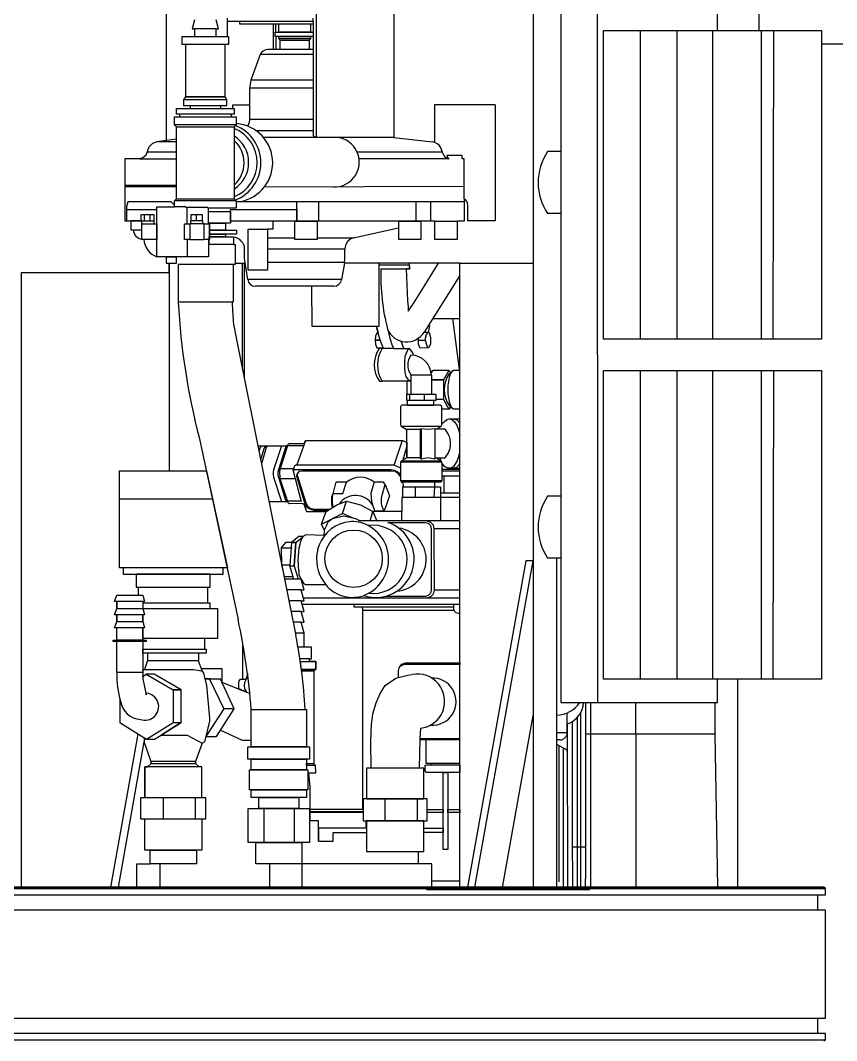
# Model space of a CAD drawing. Header units: metres. Extents: x -22.5 to 67.5, y 0 to 64.7.
# Drawn here: x 41.288 to 41.818, y 50.682 to 51.345 of the extents above; entities that cross this region are included whole.
import ezdxf

# ---------------------------------------------------------------- set-up
doc = ezdxf.new("R2010")
doc.units = ezdxf.units.M
doc.layers.add('XREF PB NEURO-ONCOLOGIA$0$EQUIPO', color=8, linetype='Continuous')

# ---------------------------------------------------------------- blocks, each defined once
blk = doc.blocks.new('*U745')
at = {"color": 0}
for p, q in [((-2584, 1725.86), (-2584, 996.45)), ((-2592.96, 996.45), (-2392.32, 996.45)), ((-2592.96, 854.82), (-2592.96, 996.45)), ((-2392.32, 996.45), (-2392.32, 854.82)), ((-2372.02, 996.45), (-2171.38, 996.45)), ((-2372.02, 854.82), (-2372.02, 996.45)), ((-2171.38, 996.45), (-2171.38, 854.82)), ((-2035.54, 999.05), (-2036.45, 997.91)), ((-2036.45, 997.91), (-2036.45, -981.55)), ((-2031.48, 999.05), (-2035.54, 999.05)), ((-2035.54, 999.05), (-2035.54, -982.46)), ((-2035.54, -982.46), (-2035.54, 999.05)), ((-2031.48, -982.46), (-2031.48, 999.05)), ((-1951.27, 999.05), (-2021.4, 999.05)), ((-2021.4, 999.05), (-2021.4, -982.46)), ((-1951.27, -982.46), (-1951.27, 999.05)), ((-1937.13, 999.05), (-1941.19, 999.05)), ((-1941.19, 999.05), (-1941.19, -982.46)), ((-1937.13, 999.05), (-1936.22, 997.91)), ((-1937.13, -982.46), (-1937.13, 999.05)), ((-1937.13, -982.46), (-1937.13, 999.05)), ((-2031.48, -977.17), (-2031.48, 993.85)), ((-2031.48, 993.85), (-2021.4, 993.85)), ((-2021.4, 993.85), (-2021.4, -977.17)), ((-1951.27, -977.17), (-1951.27, 993.85)), ((-1951.27, 993.85), (-1941.19, 993.85)), ((-1941.19, 993.85), (-1941.19, -977.17)), ((-2592.96, 965.21), (-2392.32, 964.85)), ((-2372.02, 965.21), (-2171.38, 964.85)), ((-2592.96, 955.86), (-2937.66, 955.86)), ((-2392.32, 957.37), (-2592.96, 957.37)), ((-2171.38, 957.37), (-2372.02, 957.37)), ((-2171.38, 941.71), (-2036.41, 941.71)), ((-2592.96, 928.73), (-2607.73, 928.73)), ((-2156.33, 928.73), (-2171.38, 928.73)), ((-2156.33, 827.05), (-2156.33, 928.73)), ((-2036.41, 929.01), (-2135.72, 927.23)), ((-2592.96, 925.63), (-2392.32, 925.63)), ((-2372.02, 925.63), (-2171.38, 925.63)), ((-2135.72, 927.23), (-2156.33, 927.23)), ((-2135.72, 927.23), (-2135.72, 875.7)), ((-2392.32, 902.65), (-2592.96, 902.65)), ((-2171.38, 902.65), (-2372.02, 902.65)), ((-2592.96, 878.62), (-2392.32, 878.62)), ((-2372.02, 878.62), (-2171.38, 878.62)), ((-2135.72, 875.7), (-2156.33, 875.7)), ((-2135.72, 875.7), (-2036.41, 875.7)), ((-2135.72, 875.7), (-2135.72, 844.42)), ((-2156.33, 851.08), (-2607.73, 850.8)), ((-2392.32, 854.82), (-2592.96, 854.82)), ((-2171.38, 854.82), (-2372.02, 854.82)), ((-2036.13, 846.47), (-2156.33, 846.47)), ((-2044.52, 843.28), (-2156.33, 843.28)), ((-2135.72, 844.42), (-2136, 843.55)), ((-2062.44, 843.28), (-2062.44, 834.57)), ((-2039.33, 843.01), (-2044.52, 843.28)), ((-2034.72, 843.01), (-2039.33, 843.01)), ((-2034.72, 845.83), (-2034.72, 739.86)), ((-2039.05, 840.09), (-2149.95, 840.09)), ((-2039.05, 837.76), (-2146.44, 837.76)), ((-2034.72, 839.82), (-2039.05, 840.09)), ((-2034.72, 838.04), (-2039.05, 837.76)), ((-2136.91, 831.1), (-2149.68, 831.1)), ((-2056.43, 834.57), (-2143.84, 834.57)), ((-2036.13, 831.65), (-2142.38, 831.38)), ((-2136.91, 824.4), (-2136.91, 831.1)), ((-2126.67, 828.82), (-2129.12, 824.4)), ((-2036.13, 828.82), (-2126.67, 828.82)), ((-2050.36, 834.85), (-2056.43, 834.57)), ((-2034.72, 834.85), (-2050.36, 834.85)), ((-2607.73, 827.05), (-2156.33, 827.05)), ((-2514.2, 827.05), (-2514.2, 818.38)), ((-2473.94, 827.05), (-2473.94, 818.38)), ((-2290.4, 827.05), (-2290.4, 818.38)), ((-2250.13, 827.05), (-2250.13, 818.38)), ((-2036.13, 824.4), (-2250.13, 824.4)), ((-2132.03, 826.45), (-2132.03, 824.4)), ((-2039.87, 825.91), (-2128.28, 825.91)), ((-2657.53, 809.08), (-2036.13, 809.08)), ((-2441.84, 761.29), (-2441.84, 809.08)), ((-2248.35, 809.08), (-2248.36, 804.2)), ((-2036.41, 771.14), (-2248.35, 809.08)), ((-2036.13, 789.11), (-2147.94, 809.08)), ((-2248.36, 804.2), (-2036.41, 766.26)), ((-2544.62, 784.23), (-2469.29, 784.23)), ((-2544.62, 784.23), (-2544.62, 744.83)), ((-2469.29, 784.23), (-2469.29, 766.54)), ((-2509.6, 762.8), (-2511.61, 762.8)), ((-2511.61, 762.8), (-2511.61, 752.95)), ((-2483.52, 764.21), (-2509.6, 764.21)), ((-2509.6, 764.21), (-2509.6, 762.8)), ((-2491.59, 764.21), (-2491.04, 634.75)), ((-2483.52, 764.21), (-2469.01, 764.21)), ((-2481.51, 764.21), (-2481.51, 616.01)), ((-2469.29, 766.54), (-2479.46, 766.54)), ((-2469.01, 764.21), (-2469.01, 759.63)), ((-2469.01, 759.63), (-2457.21, 759.63)), ((-2469.01, 745.17), (-2469.01, 759.63)), ((-2457.21, 759.63), (-2457.21, 745.17)), ((-2036.13, 761.29), (-2441.84, 761.29)), ((-2441.84, 761.29), (-2441.84, 686.33)), ((-2433.72, 761.29), (-2396.9, 738.15)), ((-2405.9, 743.92), (-2405.9, 761.29)), ((-2405.9, 756.55), (-2372.57, 761.02)), ((-2372.02, 761.29), (-2372.02, 757.23)), ((-2372.02, 757.23), (-2371.43, 756.14)), ((-2371.43, 756.14), (-2369.97, 755.18)), ((-2349.18, 755.18), (-2347.67, 756.14)), ((-2346.79, 754.31), (-2348.56, 755.57)), ((-2348.56, 755.57), (-2346.85, 754.36)), ((-2347.67, 756.14), (-2347.17, 757.23)), ((-2347.17, 757.23), (-2347.17, 761.29)), ((-2340.51, 754.36), (-2340.51, 761.29)), ((-2340.51, 757.24), (-2339.92, 759.33)), ((-2340.51, 754.36), (-2340.2, 756.14)), ((-2340.2, 756.14), (-2338.74, 757.83)), ((-2339.92, 759.33), (-2337.82, 761.29)), ((-2338.74, 757.83), (-2336.41, 759.33)), ((-2336.41, 759.33), (-2333.54, 760.43)), ((-2333.54, 760.43), (-2330.08, 761.29)), ((-2315.57, 760.43), (-2319.03, 761.29)), ((-2312.7, 759.33), (-2315.57, 760.43)), ((-2310.37, 757.83), (-2312.7, 759.33)), ((-2309.18, 759.33), (-2311.28, 761.29)), ((-2308.91, 756.14), (-2310.37, 757.83)), ((-2308.59, 757.24), (-2309.18, 759.33)), ((-2308.59, 754.36), (-2308.91, 756.14)), ((-2308.59, 757.23), (-2308.59, 761.29)), ((-2308.59, 757.24), (-2308.59, 754.36)), ((-2307.77, 761.29), (-2307.77, 749.71)), ((-2306.59, 761.29), (-2306.59, 749.71)), ((-2303.44, 761.29), (-2303.44, 749.71)), ((-2292.36, 761.29), (-2292.36, 748.89)), ((-2289.49, 761.02), (-2289.49, 748.89)), ((-2274.44, 761.29), (-2274.44, 748.89)), ((-2269.24, 761.29), (-2269.24, 744.56)), ((-2229.25, 761.29), (-2229.24, 744.56)), ((-2224.05, 761.29), (-2224.05, 740.18)), ((-2219.99, 761.29), (-2219.99, 658.83)), ((-2216.85, 757.55), (-2219.99, 757.55)), ((-2218.26, 757.55), (-2218.26, 692.71)), ((-2215.66, 757.83), (-2216.85, 757.55)), ((-2216.21, 698.18), (-2216.21, 757.55)), ((-2214.52, 759.01), (-2215.66, 757.83)), ((-2214.25, 760.43), (-2214.52, 759.01)), ((-2214.25, 761.29), (-2214.25, 760.43)), ((-2182.1, 726), (-2182.1, 761.29)), ((-2182.1, 761.29), (-2180.91, 761.29)), ((-2180.91, 761.29), (-2180.91, 725.13)), ((-2132.85, 735.39), (-2132.85, 761.29)), ((-2132.03, 761.29), (-2132.03, 735.31)), ((-2116.94, 739.31), (-2116.94, 761.29)), ((-2115.75, 742.78), (-2115.75, 761.29)), ((-2115.75, 761.29), (-2110.87, 761.29)), ((-2110.87, 761.29), (-2110.87, 739.59)), ((-2086.84, 761.29), (-2084.79, 761.29)), ((-2086.84, 753.49), (-2086.84, 761.29)), ((-2084.79, 761.29), (-2084.79, 753.49)), ((-2040.46, 743.05), (-2040.46, 761.29)), ((-2511.61, 750.94), (-2517.08, 748.89)), ((-2513.93, 750.03), (-2513.93, 694.58)), ((-2511.61, 752.95), (-2510.15, 753.49)), ((-2510.15, 753.49), (-2509.6, 754.36)), ((-2509.6, 754.36), (-2509.6, 695.83)), ((-2372.3, 754.04), (-2370.61, 755.55)), ((-2372.3, 743.92), (-2372.3, 754.04)), ((-2370.61, 755.55), (-2372.08, 754.24)), ((-2372.08, 754.24), (-2365.91, 750.73)), ((-2369.97, 755.18), (-2369.97, 754.36)), ((-2365.91, 750.73), (-2365.91, 743.05)), ((-2365.91, 743.05), (-2365.91, 750.73)), ((-2365.91, 750.73), (-2353.24, 750.73)), ((-2353.24, 750.73), (-2346.85, 754.22)), ((-2353.24, 750.73), (-2353.24, 745.7)), ((-2348.54, 749.71), (-2349.45, 748.61)), ((-2349.18, 754.36), (-2349.18, 755.18)), ((-2336.68, 749.71), (-2348.54, 749.71)), ((-2346.85, 754.36), (-2346.85, 749.71)), ((-2346.85, 754.22), (-2346.79, 754.31)), ((-2340.2, 752.95), (-2340.51, 754.36)), ((-2338.74, 751.21), (-2340.2, 752.95)), ((-2337.1, 749.71), (-2338.74, 751.21)), ((-2336.68, 749.71), (-2337.1, 749.71)), ((-2335.86, 749.44), (-2336.68, 749.71)), ((-2335.86, 749.44), (-2336.68, 749.71)), ((-2335.86, 723.21), (-2335.86, 749.44)), ((-2334.13, 746.51), (-2335.86, 749.44)), ((-2334.13, 745.15), (-2334.13, 751.21)), ((-2314.98, 751.21), (-2314.98, 745.15)), ((-2314.98, 746.21), (-2313.46, 749.03)), ((-2313.46, 749.03), (-2314.98, 748.61)), ((-2313.24, 749.16), (-2313.46, 749.03)), ((-2312.42, 749.71), (-2313.24, 749.16)), ((-2313.24, 723.54), (-2313.24, 749.09)), ((-2312.42, 749.71), (-2312.42, 722.8)), ((-2312.11, 749.71), (-2312.42, 749.71)), ((-2309.73, 751.44), (-2312.11, 749.71)), ((-2312.11, 749.71), (-2300.48, 749.71)), ((-2308.59, 753.49), (-2309.73, 751.44)), ((-2308.59, 754.38), (-2308.59, 753.49)), ((-2303.44, 750.94), (-2292.36, 750.94)), ((-2300.48, 722.8), (-2300.48, 749.71)), ((-2300.48, 749.71), (-2299.38, 748.89)), ((-2110.87, 753.49), (-2060.76, 753.49)), ((-2110.87, 750.57), (-2110.87, 753.49)), ((-2060.76, 750.57), (-2110.87, 750.57)), ((-2084.79, 753.49), (-2086.84, 753.49)), ((-2086.84, 750.57), (-2084.79, 750.57)), ((-2086.84, 740.18), (-2086.84, 750.57)), ((-2084.79, 750.57), (-2084.79, 740.18)), ((-2074.62, 750.57), (-2071.79, 750.57)), ((-2074.62, 737.9), (-2074.62, 750.57)), ((-2071.79, 750.57), (-2071.79, 737.9)), ((-2060.76, 753.49), (-2060.76, 750.57)), ((-2544.62, 744.83), (-2520.31, 744.83)), ((-2523.46, 718.47), (-2520.59, 743.64)), ((-2469.01, 742.5), (-2481.51, 742.5)), ((-2469.01, 745.17), (-2469.02, 615.69)), ((-2457.21, 745.17), (-2469.01, 745.17)), ((-2427.75, 738.74), (-2441.84, 747.4)), ((-2396.65, 741.36), (-2393.46, 742.37)), ((-2393.46, 742.37), (-2389.4, 742.37)), ((-2389.4, 742.37), (-2388.21, 741.93)), ((-2370.17, 742.7), (-2372.3, 743.92)), ((-2356.66, 743.05), (-2368.88, 743.05)), ((-2368.88, 743.05), (-2368.88, 729.46)), ((-2356.66, 726.91), (-2356.66, 745.7)), ((-2356.66, 745.7), (-2352.6, 745.7)), ((-2356.66, 729.46), (-2356.66, 743.05)), ((-2352.6, 745.7), (-2352.6, 726.91)), ((-2349.45, 744.56), (-2352.6, 744.56)), ((-2352.6, 744.56), (-2352.6, 727.18)), ((-2349.45, 748.61), (-2349.45, 723.72)), ((-2349.45, 727.18), (-2349.45, 744.56)), ((-2333.81, 740.73), (-2334.4, 745.15)), ((-2334.4, 745.15), (-2314.43, 745.15)), ((-2314.43, 745.15), (-2315.25, 740.73)), ((-2299.38, 748.89), (-2299.38, 723.99)), ((-2299.38, 744.83), (-2296.42, 744.83)), ((-2296.42, 724.78), (-2296.42, 748.89)), ((-2296.42, 748.89), (-2274.44, 748.89)), ((-2296.42, 744.83), (-2289.49, 744.56)), ((-2289.49, 748.89), (-2289.49, 724.26)), ((-2274.44, 748.89), (-2274.44, 723.72)), ((-2273.53, 742.28), (-2271.84, 743.92)), ((-2271.84, 743.92), (-2269.24, 744.56)), ((-2271.29, 742.23), (-2269.24, 742.78)), ((-2269.24, 744.56), (-2229.24, 744.57)), ((-2269.24, 742.78), (-2229.25, 742.78)), ((-2229.25, 742.78), (-2227.29, 742.23)), ((-2229.24, 744.57), (-2226.65, 743.92)), ((-2226.65, 743.92), (-2224.96, 742.23)), ((-2116.94, 742.78), (-2115.75, 742.78)), ((-2115.75, 739.59), (-2115.75, 742.78)), ((-2036.13, 743.05), (-2051.45, 743.05)), ((-2051.45, 743.05), (-2051.45, 658.67)), ((-2036.13, 658.67), (-2036.13, 743.05)), ((-2469.01, 736.1), (-2457.21, 736.1)), ((-2469.01, 721.64), (-2469.01, 736.1)), ((-2457.21, 736.1), (-2457.21, 721.64)), ((-2415.62, 731.33), (-2427.75, 738.74)), ((-2401.3, 741.64), (-2396.65, 740.73)), ((-2396.65, 740.73), (-2396.65, 741.36)), ((-2395.32, 739.59), (-2396.65, 740.72)), ((-2396.65, 740.72), (-2396.65, 737.78)), ((-2393.09, 739.12), (-2395.32, 739.59)), ((-2391.6, 738.79), (-2393.09, 739.12)), ((-2391.68, 738.76), (-2388.8, 739.59)), ((-2391.68, 734.43), (-2391.68, 738.76)), ((-2388.8, 739.59), (-2387.35, 740.18)), ((-2388.21, 741.93), (-2386.8, 741.04)), ((-2387.35, 740.18), (-2386.8, 740.73)), ((-2386.8, 741.04), (-2386.52, 735.57)), ((-2352.6, 738.49), (-2356.66, 738.49)), ((-2334.4, 736.12), (-2333.81, 740.73)), ((-2334.4, 736.12), (-2314.43, 736.12)), ((-2333.81, 735.57), (-2334.4, 736.12)), ((-2315.25, 740.73), (-2314.43, 736.12)), ((-2314.43, 736.12), (-2315.25, 735.25)), ((-2274.44, 739.86), (-2273.53, 742.28)), ((-2273.3, 739.04), (-2272.75, 740.73)), ((-2273.3, 714.59), (-2273.3, 739.04)), ((-2272.75, 740.73), (-2271.29, 742.23)), ((-2227.29, 742.23), (-2225.83, 740.73)), ((-2225.83, 740.73), (-2225.24, 739.04)), ((-2225.24, 739.04), (-2225.24, 713.55)), ((-2224.96, 742.23), (-2224.05, 739.88)), ((-2224.05, 739.88), (-2224.05, 659.76)), ((-2139.58, 735.85), (-2132.85, 735.39)), ((-2132.03, 739.31), (-2116.94, 739.31)), ((-2115.63, 738.76), (-2115.75, 739.59)), ((-2114.56, 738.76), (-2115.63, 738.76)), ((-2111.97, 738.77), (-2114.56, 738.76)), ((-2093.77, 737.9), (-2113.74, 737.9)), ((-2113.74, 737.9), (-2113.74, 700.78)), ((-2110.87, 739.59), (-2111.97, 738.77)), ((-2079.54, 740.18), (-2093.77, 740.18)), ((-2093.77, 740.18), (-2093.77, 698.45)), ((-2093.77, 700.78), (-2093.77, 737.9)), ((-2084.79, 740.18), (-2086.84, 740.18)), ((-2079.54, 698.45), (-2079.54, 740.18)), ((-2059.57, 737.9), (-2079.54, 737.9)), ((-2079.54, 737.9), (-2079.54, 700.78)), ((-2071.79, 737.9), (-2074.62, 737.9)), ((-2059.57, 700.78), (-2059.57, 737.9)), ((-2034.72, 739.86), (-2036.13, 739.86)), ((-2469.01, 732.93), (-2481.51, 732.93)), ((-2410.52, 727.84), (-2415.62, 731.33)), ((-2391.68, 734.43), (-2393.39, 734.43)), ((-2389.08, 734.43), (-2391.68, 734.43)), ((-2386.52, 735.57), (-2389.08, 734.43)), ((-2368.88, 729.46), (-2369.15, 729.46)), ((-2368.88, 729.46), (-2356.66, 729.46)), ((-2365.05, 728.32), (-2365.64, 729.46)), ((-2333.81, 735.57), (-2315.25, 735.57)), ((-2333.81, 726.54), (-2333.81, 735.57)), ((-2315.25, 735.25), (-2315.25, 726.91)), ((-2296.42, 732.33), (-2289.49, 732.33)), ((-2174.15, 727.47), (-2174.53, 730.37)), ((-2132.85, 735.39), (-2132.03, 735.31)), ((-2132.03, 735.31), (-2113.74, 734.98)), ((-2113.74, 734.98), (-2113.74, 703.7)), ((-2093.77, 733.57), (-2079.54, 733.57)), ((-2051.45, 734.43), (-2059.57, 734.43)), ((-2440.65, 728.32), (-2441.84, 728.32)), ((-2441.84, 728.32), (-2441.84, 708.62)), ((-2438.05, 728.87), (-2440.65, 728.32)), ((-2440.65, 728.32), (-2438.05, 728.87)), ((-2440.65, 708.62), (-2440.65, 728.32)), ((-2438.05, 710.08), (-2438.05, 728.87)), ((-2438.05, 728.87), (-2437.97, 726.55)), ((-2437.97, 726.55), (-2417.23, 727.24)), ((-2417.23, 727.24), (-2413.29, 727.69)), ((-2413.29, 727.69), (-2410.52, 727.84)), ((-2386.25, 725), (-2391.1, 723.14)), ((-2386.25, 725), (-2386.25, 728.6)), ((-2386.25, 728.6), (-2385.66, 727.46)), ((-2386.25, 718.47), (-2386.25, 725)), ((-2385.66, 727.46), (-2381.05, 725.68)), ((-2381.05, 725.68), (-2377.54, 725.41)), ((-2377.54, 725.41), (-2373.51, 725.45)), ((-2373.51, 725.45), (-2370.61, 725.68)), ((-2370.61, 725.68), (-2368.01, 726.27)), ((-2368.01, 726.27), (-2365.05, 728.32)), ((-2365.05, 728.32), (-2365.05, 710.95)), ((-2356.66, 727.18), (-2365.05, 727.18)), ((-2352.6, 728.87), (-2356.66, 728.87)), ((-2352.6, 726.91), (-2356.66, 726.91)), ((-2352.6, 727.18), (-2349.45, 727.18)), ((-2349.45, 723.72), (-2348.54, 722.8)), ((-2348.54, 722.8), (-2336.68, 722.8)), ((-2336.68, 722.8), (-2335.86, 723.21)), ((-2335.86, 723.21), (-2333.81, 726.54)), ((-2315.25, 726.91), (-2333.81, 726.91)), ((-2326.56, 724.26), (-2325.15, 726.91)), ((-2326.56, 724.26), (-2325.97, 723.72)), ((-2326.56, 661.15), (-2326.56, 724.26)), ((-2325.97, 723.72), (-2310.37, 718.47)), ((-2325.15, 726.91), (-2315.25, 726.91)), ((-2322.82, 726.91), (-2313.71, 724.32)), ((-2315.25, 726.91), (-2313.24, 723.54)), ((-2313.24, 723.54), (-2312.42, 722.8)), ((-2312.42, 722.8), (-2300.48, 722.8)), ((-2310.65, 718.56), (-2308.87, 722.8)), ((-2304.54, 722.8), (-2306.04, 721.07)), ((-2303.08, 722.8), (-2304.81, 721.39)), ((-2300.48, 722.8), (-2299.38, 723.51)), ((-2299.38, 723.99), (-2296.42, 724.78)), ((-2299.38, 723.51), (-2299.38, 723.99)), ((-2296.42, 724.78), (-2296.42, 723.99)), ((-2296.42, 723.99), (-2289.49, 723.99)), ((-2289.49, 723.99), (-2289.49, 723.72)), ((-2289.49, 723.72), (-2280.5, 723.72)), ((-2274.44, 723.72), (-2280.5, 723.72)), ((-2280.5, 723.72), (-2280.5, 704.84)), ((-2274.44, 723.72), (-2274.44, 695.36)), ((-2181.19, 723.72), (-2182.1, 726)), ((-2178.86, 721.94), (-2181.19, 723.72)), ((-2180.91, 725.13), (-2180.02, 722.83)), ((-2172.2, 719.66), (-2174.15, 727.47)), ((-2609.74, 718.47), (-2523.46, 718.47)), ((-2523.46, 718.47), (-2523.46, 668.13)), ((-2457.21, 721.64), (-2469.01, 721.64)), ((-2458.43, 693.03), (-2464.68, 721.39)), ((-2399.34, 714.25), (-2392.96, 715.84)), ((-2392.96, 715.84), (-2388.31, 717.43)), ((-2388.31, 717.43), (-2386.25, 718.47)), ((-2386.25, 718.47), (-2386.25, 711.77)), ((-2310.65, 655.41), (-2310.65, 718.56)), ((-2307.13, 719.02), (-2307.5, 716.74)), ((-2307.5, 716.74), (-2307.5, 653.63)), ((-2306.04, 721.07), (-2307.13, 719.02)), ((-2306.31, 719.39), (-2306.59, 716.74)), ((-2306.59, 716.74), (-2306.59, 659.1)), ((-2304.81, 721.39), (-2306.31, 719.39)), ((-2176.85, 721.39), (-2178.86, 721.94)), ((-2172.67, 721.39), (-2176.85, 721.39)), ((-2167.29, 712.81), (-2172.2, 719.66)), ((-2391.68, 709.53), (-2400.39, 707.21)), ((-2386.25, 711.77), (-2391.68, 709.53)), ((-2391.68, 706.34), (-2391.68, 709.53)), ((-2391.68, 709.53), (-2391.68, 706.34)), ((-2386.8, 707.42), (-2386.8, 711.5)), ((-2386.25, 711.77), (-2386.25, 710.95)), ((-2386.25, 710.95), (-2386.25, 708.9)), ((-2365.05, 709.17), (-2365.05, 710.95)), ((-2297.91, 712.85), (-2299.38, 711.77)), ((-2299.38, 711.77), (-2299.38, 705.71)), ((-2297.91, 712.85), (-2290.67, 715.55)), ((-2291, 710.89), (-2297.91, 712.85)), ((-2289.21, 710.4), (-2291, 710.89)), ((-2290.67, 715.55), (-2282.01, 712.64)), ((-2287.73, 710.4), (-2289.21, 710.4)), ((-2285.61, 710.54), (-2287.73, 710.4)), ((-2284.34, 710.68), (-2285.61, 710.54)), ((-2282.56, 711.22), (-2284.34, 710.68)), ((-2281.53, 711.84), (-2282.56, 711.22)), ((-2282.01, 712.64), (-2281.53, 711.84)), ((-2280.78, 711.77), (-2282.01, 712.64)), ((-2280.78, 705.84), (-2280.78, 711.77)), ((-2162.08, 709.54), (-2167.29, 712.81)), ((-2156.06, 706.89), (-2162.08, 709.54)), ((-2093.77, 712.64), (-2079.54, 712.64)), ((-2441.84, 708.62), (-2400.69, 708.62)), ((-2441.84, 708.62), (-2440.65, 708.62)), ((-2400.69, 708.62), (-2400.69, 665.42)), ((-2400.39, 707.21), (-2396.65, 708.21)), ((-2396.65, 708.21), (-2396.65, 707.62)), ((-2396.65, 707.62), (-2394.36, 706.62)), ((-2394.36, 706.62), (-2391.68, 706.34)), ((-2391.68, 706.34), (-2389.09, 706.62)), ((-2389.09, 706.62), (-2386.8, 707.42)), ((-2299.38, 705.71), (-2292.3, 703.49)), ((-2292.3, 703.49), (-2286.89, 703.97)), ((-2286.89, 703.97), (-2283.42, 705.11)), ((-2284.84, 696.77), (-2280.5, 704.84)), ((-2283.42, 705.11), (-2282.01, 705.71)), ((-2282.01, 705.71), (-2280.78, 705.84)), ((-2280.5, 704.84), (-2274.71, 707.21)), ((-2274.44, 703.15), (-2280.5, 704.84)), ((-2148.93, 704.79), (-2156.06, 706.89)), ((-2142.11, 703.97), (-2148.93, 704.79)), ((-2131.07, 703.43), (-2142.11, 703.97)), ((-2113.74, 703.7), (-2131.07, 703.43)), ((-2287.16, 687.74), (-2284.84, 696.77)), ((-2274.44, 696.38), (-2275.63, 693.85)), ((-2218.26, 697.59), (-2217.39, 698.18)), ((-2217.39, 698.18), (-2216.21, 698.18)), ((-2216.21, 698.18), (-2086.84, 698.18)), ((-2113.74, 700.78), (-2093.77, 700.78)), ((-2093.77, 698.45), (-2079.54, 698.45)), ((-2086.84, 698.18), (-2086.84, 664.07)), ((-2085.61, 664.07), (-2085.61, 698.45)), ((-2084.79, 698.45), (-2084.79, 664.07)), ((-2079.54, 700.78), (-2059.57, 700.78)), ((-2079.54, 700.23), (-2074.62, 700.23)), ((-2074.62, 700.23), (-2074.62, 669.5)), ((-2071.79, 679.12), (-2071.79, 700.78)), ((-2458.3, 668.68), (-2458.3, 692.43)), ((-2275.9, 692.55), (-2279.04, 685.19)), ((-2275.63, 693.85), (-2277.36, 685.78)), ((-2218.26, 692.71), (-2219.99, 692.71)), ((-2444.71, 686.6), (-2450.82, 686.6)), ((-2450.82, 686.6), (-2450.82, 636.26)), ((-2441.84, 686.33), (-2444.71, 686.6)), ((-2442.43, 636.26), (-2442.43, 686.32)), ((-2441.84, 686.33), (-2431.12, 684.55)), ((-2431.12, 684.55), (-2431.12, 623.49)), ((-2299.38, 687.74), (-2299.38, 681.45)), ((-2292.09, 685.28), (-2299.38, 687.74)), ((-2292.09, 679.12), (-2292.09, 685.28)), ((-2284.84, 681.45), (-2287.16, 687.74)), ((-2279.04, 685.18), (-2287.16, 687.74)), ((-2272.17, 671.43), (-2279.04, 685.18)), ((-2277.36, 685.78), (-2275.63, 678.53)), ((-2426.79, 679.36), (-2426.79, 628.46)), ((-2299.38, 681.45), (-2298.74, 680.53)), ((-2298.74, 680.53), (-2291.79, 678.82)), ((-2289.49, 678.53), (-2292.09, 679.12)), ((-2291.79, 678.82), (-2289.76, 677.89)), ((-2289.76, 677.89), (-2284.84, 677.89)), ((-2286.34, 678.53), (-2289.49, 678.53)), ((-2283.47, 679.12), (-2286.34, 678.53)), ((-2280.5, 674.42), (-2284.84, 681.45)), ((-2284.84, 677.89), (-2282.98, 678.43)), ((-2282.98, 678.43), (-2283.47, 679.12)), ((-2282.01, 667.17), (-2282.01, 676.47)), ((-2275.63, 678.53), (-2273.57, 675.66)), ((-2066.23, 679.12), (-2071.79, 679.12)), ((-2066.23, 669.5), (-2066.23, 679.12)), ((-2469.01, 669.82), (-2481.51, 669.82)), ((-2281.1, 675.33), (-2281.13, 666.78)), ((-2280.5, 661.72), (-2280.5, 674.42)), ((-2272.17, 671.43), (-2280.5, 674.42)), ((-2273.57, 675.66), (-2270.97, 674.42)), ((-2268.56, 673.18), (-2272.17, 671.43)), ((-2270.97, 674.42), (-2268.33, 673.28)), ((-2268.33, 673.28), (-2264.31, 673.04)), ((-2264.91, 673.28), (-2265.23, 661.16)), ((-2233.03, 661.15), (-2233.03, 674.11)), ((-2066.23, 669.5), (-2079.54, 669.5)), ((-2079.54, 669.5), (-2079.54, 664.07)), ((-2074.62, 669.5), (-2066.23, 669.5)), ((-2523.46, 668.13), (-2609.74, 668.13)), ((-2599.02, 666.03), (-2600.8, 666.03)), ((-2599.02, 610.17), (-2599.02, 666.03)), ((-2599.02, 666.03), (-2524.51, 666.03)), ((-2597.29, 618.24), (-2597.29, 666.03)), ((-2597.29, 664.34), (-2591.82, 664.34)), ((-2597.29, 643.78), (-2597.29, 664.34)), ((-2591.82, 666.03), (-2588.9, 666.03)), ((-2591.82, 641.41), (-2591.82, 666.03)), ((-2591.82, 664.34), (-2591.82, 643.78)), ((-2588.9, 666.03), (-2588.9, 641.41)), ((-2588.9, 664.34), (-2587.48, 664.34)), ((-2588.9, 643.78), (-2588.9, 664.34)), ((-2587.48, 664.34), (-2586.57, 663.43)), ((-2587.48, 664.34), (-2587.48, 643.78)), ((-2586.57, 663.43), (-2580.55, 663.43)), ((-2586.57, 644.65), (-2586.57, 663.43)), ((-2580.55, 666.03), (-2580.55, 636.53)), ((-2580.55, 663.43), (-2580.55, 644.65)), ((-2577.31, 666.03), (-2577.32, 631.56)), ((-2560.53, 666.03), (-2560.53, 625.54)), ((-2555.34, 666.03), (-2555.34, 624.67)), ((-2535.09, 666.03), (-2535.09, 624.63)), ((-2527.79, 666.03), (-2527.79, 628.83)), ((-2524.51, 666.03), (-2523.46, 668.13)), ((-2523.46, 668.13), (-2523.46, 633.5)), ((-2469.01, 668.68), (-2457.21, 668.68)), ((-2469.01, 654.22), (-2469.01, 668.68)), ((-2457.21, 668.68), (-2457.21, 654.22)), ((-2400.69, 665.42), (-2426.79, 665.21)), ((-2283.74, 662.57), (-2282.28, 664.62)), ((-2281.65, 664.62), (-2282.83, 662.29)), ((-2282.28, 664.62), (-2282.01, 667.17)), ((-2281.13, 666.78), (-2281.65, 664.62)), ((-2184.7, 664.94), (-2192.18, 664.94)), ((-2192.18, 664.94), (-2192.18, 660.24)), ((-2184.7, 663.71), (-2184.7, 664.94)), ((-2184.7, 663.71), (-2184.7, 657.44)), ((-2182.92, 663.71), (-2184.7, 663.71)), ((-2177.77, 667.81), (-2182.92, 667.81)), ((-2182.92, 667.81), (-2177.77, 667.81)), ((-2182.92, 657.71), (-2182.92, 667.81)), ((-2182.92, 667.81), (-2182.92, 663.71)), ((-2177.77, 667.54), (-2177.77, 667.81)), ((-2177.77, 667.81), (-2177.77, 658.43)), ((-2176.85, 666.63), (-2177.77, 667.54)), ((-2116.66, 666.63), (-2176.85, 666.63)), ((-2176.85, 666.63), (-2176.85, 658.55)), ((-2176.85, 658.55), (-2176.85, 666.63)), ((-2127.61, 663.71), (-2119.54, 663.71)), ((-2127.61, 623.49), (-2127.61, 663.71)), ((-2119.54, 663.71), (-2119.54, 623.49)), ((-2116.66, 666.31), (-2115.48, 667.54)), ((-2115.48, 667.54), (-2116.66, 666.31)), ((-2116.66, 666.31), (-2116.66, 666.63)), ((-2116.66, 661.75), (-2116.66, 666.31)), ((-2110.6, 667.81), (-2115.48, 667.54)), ((-2115.48, 667.54), (-2115.48, 661.75)), ((-2110.6, 663.16), (-2110.6, 667.81)), ((-2101.61, 664.07), (-2110.6, 663.16)), ((-2079.54, 664.07), (-2101.61, 664.07)), ((-2087.39, 663.71), (-2065.41, 663.71)), ((-2087.39, 623.76), (-2087.39, 663.71)), ((-2065.41, 663.71), (-2065.41, 623.76)), ((-2324.51, 660.09), (-2326.56, 661.15)), ((-2325.97, 660.88), (-2310.65, 655.41)), ((-2324.51, 650.44), (-2324.51, 660.09)), ((-2323.09, 659.65), (-2323.09, 649.25)), ((-2306.86, 652.99), (-2286.89, 658.23)), ((-2306.59, 659.1), (-2306.31, 656.82)), ((-2306.31, 656.82), (-2304.81, 655.59)), ((-2303.99, 655.59), (-2285.43, 661.43)), ((-2284.61, 661.15), (-2303.07, 655.32)), ((-2287.16, 658.16), (-2287.16, 649.25)), ((-2285.75, 659.1), (-2285.43, 659.37)), ((-2285.7, 650.44), (-2285.75, 659.1)), ((-2285.43, 661.43), (-2283.74, 662.57)), ((-2285.43, 660), (-2280.78, 661.43)), ((-2285.43, 659.37), (-2285.43, 660)), ((-2282.83, 662.29), (-2284.61, 661.15)), ((-2280.78, 661.43), (-2280.5, 661.72)), ((-2265.23, 661.16), (-2264.27, 659.25)), ((-2264.27, 659.25), (-2264.27, 656.82)), ((-2264.27, 656.82), (-2260.3, 651.85)), ((-2260.3, 654.77), (-2264, 659.37)), ((-2264, 659.37), (-2261.18, 657.87)), ((-2261.18, 657.87), (-2258.88, 657.26)), ((-2258.88, 657.26), (-2256.57, 656.82)), ((-2256.57, 656.82), (-2253.93, 656.48)), ((-2253.93, 656.48), (-2251.62, 656.28)), ((-2251.62, 656.28), (-2248.62, 656.17)), ((-2248.62, 656.17), (-2246.38, 656.2)), ((-2246.38, 656.2), (-2244.15, 656.32)), ((-2245.21, 653.63), (-2236.54, 656.18)), ((-2244.15, 656.32), (-2241.13, 656.69)), ((-2241.13, 656.69), (-2239.37, 656.82)), ((-2239.37, 656.82), (-2236.54, 658.2)), ((-2229.52, 660.24), (-2236.54, 658.23)), ((-2236.54, 658.2), (-2233.95, 659.65)), ((-2236.54, 658.23), (-2236.54, 647.39)), ((-2236.54, 656.18), (-2236.54, 653.36)), ((-2233.95, 659.65), (-2233.03, 661.15)), ((-2222.32, 660.24), (-2229.52, 658.23)), ((-2229.52, 658.23), (-2229.52, 660.24)), ((-2229.52, 660.24), (-2229.52, 660.24)), ((-2229.52, 658.23), (-2229.52, 648.8)), ((-2215.39, 660.24), (-2222.32, 658.23)), ((-2222.32, 658.23), (-2222.32, 660.24)), ((-2222.32, 658.23), (-2222.32, 650.25)), ((-2208.46, 660.24), (-2215.39, 658.23)), ((-2215.39, 658.23), (-2215.39, 660.24)), ((-2215.39, 658.23), (-2215.39, 651.64)), ((-2201.43, 660.24), (-2208.46, 658.23)), ((-2208.46, 658.23), (-2208.46, 660.24)), ((-2208.46, 658.23), (-2208.46, 653.02)), ((-2201.43, 660.24), (-2201.43, 654.43)), ((-2192.18, 660.24), (-2201.43, 660.24)), ((-2192.18, 660.24), (-2192.18, 656.2)), ((-2177.77, 658.43), (-2182.92, 657.71)), ((-2151.68, 661.75), (-2127.61, 661.75)), ((-2151.68, 625.81), (-2151.68, 661.75)), ((-2127.61, 661.75), (-2127.61, 625.81)), ((-2119.54, 661.75), (-2112.6, 661.75)), ((-2119.54, 625.81), (-2119.54, 661.75)), ((-2115.48, 661.75), (-2116.66, 661.75)), ((-2112.6, 662.57), (-2099.56, 662.57)), ((-2112.6, 624.63), (-2112.6, 662.57)), ((-2112.6, 661.75), (-2112.6, 625.81)), ((-2099.56, 662.57), (-2099.56, 624.63)), ((-2099.56, 661.75), (-2094.59, 661.75)), ((-2099.56, 625.81), (-2099.56, 661.75)), ((-2094.59, 661.75), (-2094.59, 625.81)), ((-2094.59, 656.82), (-2087.39, 656.82)), ((-2094.59, 630.74), (-2094.59, 656.82)), ((-2087.39, 656.82), (-2087.39, 630.74)), ((-2065.41, 658.67), (-2051.45, 658.67)), ((-2065.41, 628.69), (-2065.41, 658.67)), ((-2051.45, 658.67), (-2051.45, 628.69)), ((-2051.45, 658.67), (-2036.13, 658.67)), ((-2469.02, 655.32), (-2481.51, 655.32)), ((-2476.58, 655.32), (-2469.02, 655.32)), ((-2476.58, 612.22), (-2476.58, 655.32)), ((-2469.02, 655.32), (-2469.02, 612.22)), ((-2457.21, 654.22), (-2469.01, 654.22)), ((-2458.3, 636.26), (-2458.3, 654.22)), ((-2397.64, 615.11), (-2199.75, 654.77)), ((-2323.41, 649.45), (-2324.51, 650.44)), ((-2310.65, 654.77), (-2310.65, 655.41)), ((-2310.28, 654.19), (-2310.65, 654.77)), ((-2306.86, 652.99), (-2310.28, 654.19)), ((-2308.32, 644.65), (-2308.32, 653.5)), ((-2307.5, 653.63), (-2306.86, 652.99)), ((-2304.81, 655.59), (-2303.99, 655.59)), ((-2303.07, 655.32), (-2304.81, 655.59)), ((-2301.71, 654.47), (-2301.71, 644.65)), ((-2286.61, 649.53), (-2301.71, 644.65)), ((-2287.8, 648.93), (-2286.61, 649.53)), ((-2286.89, 649.39), (-2286.07, 649.8)), ((-2286.07, 649.8), (-2285.7, 650.44)), ((-2260.3, 651.85), (-2260.3, 654.77)), ((-2260.3, 654.77), (-2245.21, 653.63)), ((-2245.21, 653.63), (-2260.3, 654.77)), ((-2260.3, 654.77), (-2260.3, 651.85)), ((-2260.3, 651.85), (-2245.21, 650.76)), ((-2260.3, 651.85), (-2260.3, 648.11)), ((-2256.75, 644.92), (-2256.75, 652.3)), ((-2245.76, 645.55), (-2245.76, 650.8)), ((-2245.21, 650.76), (-2245.21, 653.63)), ((-2236.54, 653.36), (-2245.21, 650.76)), ((-2238.28, 647.09), (-2238.28, 652.72)), ((-2087.39, 653.63), (-2065.41, 653.63)), ((-2591.82, 643.78), (-2597.29, 643.78)), ((-2587.48, 643.78), (-2588.9, 643.78)), ((-2587.48, 643.78), (-2586.57, 644.45)), ((-2586.57, 644.45), (-2586.57, 644.65)), ((-2580.55, 644.65), (-2586.57, 644.65)), ((-2323.41, 648.93), (-2323.41, 649.45)), ((-2323.1, 648.72), (-2323.41, 648.93)), ((-2323.09, 630.05), (-2323.1, 648.72)), ((-2323.1, 648.72), (-2321.91, 648.02)), ((-2323.09, 649.25), (-2308.32, 644.65)), ((-2323.09, 645.47), (-2307.57, 640.34)), ((-2321.91, 648.02), (-2307.5, 643.45)), ((-2305.62, 644.37), (-2308.32, 644.65)), ((-2307.5, 643.45), (-2306.04, 643.14)), ((-2306.04, 643.14), (-2303.99, 643.14)), ((-2302.85, 644.51), (-2305.62, 644.37)), ((-2303.99, 643.14), (-2302.8, 643.44)), ((-2301.71, 644.65), (-2302.85, 644.51)), ((-2302.8, 643.44), (-2287.8, 648.11)), ((-2302.8, 640.31), (-2286.89, 645.47)), ((-2287.8, 648.11), (-2287.8, 648.93)), ((-2286.89, 637.3), (-2286.89, 649.39)), ((-2260.3, 648.11), (-2256.75, 645.19)), ((-2256.75, 645.19), (-2245.76, 645.53)), ((-2245.76, 645.53), (-2238.28, 647.09)), ((-2591.82, 641.73), (-2597.29, 641.73)), ((-2597.29, 640.04), (-2580.55, 640.04)), ((-2588.9, 641.41), (-2591.82, 641.41)), ((-2588.9, 641.73), (-2580.55, 641.73)), ((-2463.86, 640.04), (-2469.02, 640.04)), ((-2463.86, 640.04), (-2463.86, 636.26)), ((-2323.1, 636.53), (-2322.27, 635.7)), ((-2307.57, 640.34), (-2306.04, 640.04)), ((-2306.04, 640.04), (-2304.26, 640.04)), ((-2304.26, 640.04), (-2302.8, 640.31)), ((-2036.41, 637.94), (-2051.45, 637.94)), ((-2577.31, 631.56), (-2560.53, 625.54)), ((-2463.86, 636.26), (-2437.14, 636.26)), ((-2463.86, 623.76), (-2463.86, 636.26)), ((-2437.14, 636.26), (-2437.14, 623.76)), ((-2323.1, 635.05), (-2321.87, 634.11)), ((-2323.09, 632.15), (-2321.91, 631.56)), ((-2322.27, 635.7), (-2321.91, 635.54)), ((-2321.91, 635.54), (-2311.31, 632.41)), ((-2321.91, 631.56), (-2319.46, 630.78)), ((-2321.87, 634.11), (-2313.97, 631.88)), ((-2087.39, 630.74), (-2094.59, 630.74)), ((-2087.39, 633.93), (-2065.41, 633.93)), ((-2560.53, 625.54), (-2555.34, 624.67)), ((-2555.34, 624.67), (-2535.09, 624.63)), ((-2544.62, 613.91), (-2544.6, 624.65)), ((-2535.09, 624.63), (-2533.04, 624.35)), ((-2533.04, 624.35), (-2531.03, 623.49)), ((-2437.14, 623.76), (-2463.86, 623.76)), ((-2431.12, 623.49), (-2444.71, 621.44)), ((-2173.07, 623.21), (-2175.22, 623.3)), ((-2175.22, 623.3), (-2173.07, 623.3)), ((-2173.07, 623.3), (-2171.38, 622.47)), ((-2171.38, 622.35), (-2173.07, 623.21)), ((-2169.63, 606.66), (-2162.25, 624.84)), ((-2127.61, 625.81), (-2151.68, 625.81)), ((-2131.67, 625.81), (-2131.67, 620.02)), ((-2119.54, 623.49), (-2127.61, 623.49)), ((-2112.6, 625.81), (-2119.54, 625.81)), ((-2099.56, 624.63), (-2112.6, 624.63)), ((-2094.59, 625.81), (-2099.56, 625.81)), ((-2065.41, 623.76), (-2087.39, 623.76)), ((-2051.45, 628.69), (-2065.41, 628.69)), ((-2599.02, 618.24), (-2597.29, 618.24)), ((-2444.71, 621.44), (-2450.82, 621.44)), ((-2441.84, 615.42), (-2441.84, 621.89)), ((-2441.84, 620.02), (-2441.84, 621.16)), ((-2441.84, 621.16), (-2367.43, 621.16)), ((-2373.11, 620.02), (-2441.84, 620.02)), ((-2327.72, 592.07), (-2210.29, 617.22)), ((-2193.64, 620.02), (-2171.38, 620.02)), ((-2171.38, 622.47), (-2169.38, 621.3)), ((-2171.38, 620.02), (-2171.38, 622.35)), ((-2171.38, 618.88), (-2171.38, 620.02)), ((-2170.2, 617.97), (-2171.38, 618.88)), ((-2169.38, 617.7), (-2170.2, 617.97)), ((-2169.38, 621.3), (-2167.33, 621.16)), ((-2165.27, 617.7), (-2169.38, 617.7)), ((-2167.33, 621.16), (-2165.27, 621.44)), ((-2165.27, 621.44), (-2163.08, 622.79)), ((-2163.08, 622.79), (-2165.27, 617.7)), ((-2131.67, 620.02), (-2138.26, 605.67)), ((-2600.8, 610.17), (-2599.02, 610.17)), ((-2599.02, 610.17), (-2588.9, 610.17)), ((-2588.9, 611.08), (-2583.7, 611.08)), ((-2588.9, 580.94), (-2588.9, 611.08)), ((-2583.7, 611.08), (-2583.7, 580.94)), ((-2547.77, 609.85), (-2549.86, 608.76)), ((-2544.07, 609.85), (-2547.77, 609.85)), ((-2547.77, 609.85), (-2547.77, 581.81)), ((-2542.29, 613.91), (-2544.62, 613.91)), ((-2544.07, 581.81), (-2544.07, 609.85)), ((-2542.29, 614.78), (-2538.51, 614.78)), ((-2542.29, 577.2), (-2542.29, 614.78)), ((-2538.51, 614.78), (-2538.51, 577.2)), ((-2538.51, 612.77), (-2536.78, 612.77)), ((-2536.78, 616.01), (-2531.58, 616.01)), ((-2536.78, 575.97), (-2536.78, 616.01)), ((-2531.58, 616.01), (-2531.58, 575.97)), ((-2531.58, 616.01), (-2530.39, 614.78)), ((-2530.39, 614.78), (-2483.52, 614.78)), ((-2530.39, 577.2), (-2530.39, 614.78)), ((-2483.52, 614.78), (-2482.33, 616.01)), ((-2483.52, 577.2), (-2483.52, 614.78)), ((-2482.33, 616.01), (-2482.33, 575.98)), ((-2482.33, 616.01), (-2477.45, 616.01)), ((-2477.45, 616.01), (-2477.45, 597.77)), ((-2469.02, 612.22), (-2476.58, 612.22)), ((-2475.4, 612.22), (-2467.83, 612.22)), ((-2475.4, 598.04), (-2475.4, 612.22)), ((-2467.83, 612.22), (-2467.83, 598.04)), ((-2463.22, 616.28), (-2460.62, 616.28)), ((-2463.22, 598.59), (-2463.22, 616.28)), ((-2460.62, 616.28), (-2460.62, 598.59)), ((-2458.94, 614.18), (-2453.97, 614.18)), ((-2458.94, 598.5), (-2458.94, 614.18)), ((-2453.97, 614.18), (-2453.97, 615.42)), ((-2453.97, 615.42), (-2440.92, 615.42)), ((-2453.97, 614.18), (-2453.97, 598.5)), ((-2440.92, 615.42), (-2440.92, 614.18)), ((-2416.62, 614.18), (-2440.92, 614.18)), ((-2440.92, 614.18), (-2440.92, 578.3)), ((-2416.62, 578.3), (-2416.62, 614.18)), ((-2416.62, 613.37), (-2410.24, 613.64)), ((-2306.86, 596.72), (-2243.75, 610.28)), ((-2243.75, 610.28), (-2243.75, 540.08)), ((-2152.28, 614.78), (-2171.38, 605.84)), ((-2152.28, 614.78), (-2152.28, 607.89)), ((-2134.31, 603.1), (-2152.28, 614.78)), ((-2593.87, 604.43), (-2599.89, 602.92)), ((-2593.87, 602.92), (-2593.87, 604.43)), ((-2549.86, 608.76), (-2583.7, 608.76)), ((-2583.7, 608.76), (-2583.7, 582.99)), ((-2549.86, 608.76), (-2549.86, 582.99)), ((-2549.86, 582.99), (-2549.86, 608.76)), ((-2544.07, 605.84), (-2542.29, 605.84)), ((-2467.83, 609.03), (-2463.22, 609.03)), ((-2467.83, 598.59), (-2467.83, 609.03)), ((-2463.22, 609.03), (-2463.22, 598.59)), ((-2460.62, 609.03), (-2458.94, 609.03)), ((-2460.62, 598.59), (-2460.62, 609.03)), ((-2458.94, 609.03), (-2458.94, 598.59)), ((-2239.69, 607.53), (-2243.75, 607.53)), ((-2243.75, 607.53), (-2243.75, 542.46)), ((-2239.69, 542.46), (-2239.69, 607.53)), ((-2217.39, 555.41), (-2217.39, 603.79)), ((-2217.39, 603.79), (-2198.01, 603.79)), ((-2198.01, 603.79), (-2198.01, 555.41)), ((-2178.31, 593.35), (-2178.31, 606.66)), ((-2178.31, 606.66), (-2168.8, 606.66)), ((-2172.2, 595.67), (-2171.38, 605.84)), ((-2171.38, 598.59), (-2152.28, 607.89)), ((-2171.38, 605.84), (-2171.38, 598.59)), ((-2152.28, 607.89), (-2134.31, 596.26)), ((-2593.87, 602.92), (-2593.87, 589.01)), ((-2588.9, 602.92), (-2593.87, 602.92)), ((-2477.45, 597.77), (-2478, 597.41)), ((-2478, 597.41), (-2478, 583.25)), ((-2467.28, 598.04), (-2477.45, 598.04)), ((-2467.83, 598.04), (-2475.4, 598.04)), ((-2463.22, 598.59), (-2467.83, 598.59)), ((-2467.28, 595.12), (-2467.28, 598.59)), ((-2467.28, 598.59), (-2457.2, 598.59)), ((-2460.62, 598.59), (-2463.22, 598.59)), ((-2458.94, 598.59), (-2460.62, 598.59)), ((-2453.97, 598.5), (-2458.94, 598.5)), ((-2457.2, 598.59), (-2457.2, 595.12)), ((-2457.2, 598.1), (-2445.85, 598.1)), ((-2445.85, 598.1), (-2445.85, 564.39)), ((-2306.86, 572.51), (-2306.86, 596.72)), ((-2288.67, 540.08), (-2288.67, 600.63)), ((-2231.35, 599.18), (-2239.69, 599.18)), ((-2239.69, 599.18), (-2239.69, 551.07)), ((-2231.35, 551.07), (-2231.35, 599.18)), ((-2220.9, 597.68), (-2231.35, 597.68)), ((-2217.39, 599.18), (-2220.9, 599.18)), ((-2220.9, 599.18), (-2220.9, 555.41)), ((-2191.08, 596.54), (-2188.48, 596.54)), ((-2191.08, 555.41), (-2191.08, 596.54)), ((-2188.48, 596.54), (-2188.48, 555.41)), ((-2175.44, 594.85), (-2167.32, 596.81)), ((-2171.64, 595.8), (-2171.38, 598.59)), ((-2171.38, 598.59), (-2171.64, 595.8)), ((-2167.32, 596.81), (-2146.17, 598.59)), ((-2146.17, 598.59), (-2144.11, 598.59)), ((-2144.11, 598.59), (-2130.85, 595.4)), ((-2134.31, 596.26), (-2134.31, 603.1)), ((-2473.35, 593.98), (-2469.29, 593.99)), ((-2473.35, 586.69), (-2473.35, 593.98)), ((-2469.29, 590.15), (-2473.35, 590.15)), ((-2467.28, 594.26), (-2469.29, 594.26)), ((-2469.29, 594.26), (-2469.29, 586.41)), ((-2457.16, 595.12), (-2467.28, 595.12)), ((-2467.28, 595.12), (-2467.28, 585.82)), ((-2457.2, 595.12), (-2467.28, 595.12)), ((-2457.16, 585.82), (-2457.16, 595.12)), ((-2191.08, 595.67), (-2198.01, 595.67)), ((-2198.01, 595.67), (-2198.01, 555.41)), ((-2191.08, 555.41), (-2191.08, 595.67)), ((-2183.51, 591.66), (-2188.48, 591.66)), ((-2188.48, 591.66), (-2188.48, 558.32)), ((-2183.51, 591.38), (-2177.13, 593.71)), ((-2183.51, 558.32), (-2183.51, 591.66)), ((-2177.77, 588.19), (-2176.85, 593.35)), ((-2177.13, 593.71), (-2175.44, 594.85)), ((-2176.85, 593.35), (-2175.75, 594.64)), ((-2171.64, 595.8), (-2172.2, 595.67)), ((-2135.17, 584.19), (-2129.88, 593.99)), ((-2130.85, 595.4), (-2129.88, 593.99)), ((-2129.88, 593.99), (-2118.08, 589.61)), ((-2116.66, 589.61), (-2114.56, 591.85)), ((-2094.59, 593.71), (-2114.56, 593.71)), ((-2114.56, 593.71), (-2114.56, 556.64)), ((-2094.59, 595.99), (-2080.46, 595.99)), ((-2094.59, 553.99), (-2094.59, 595.99)), ((-2080.46, 595.99), (-2080.46, 553.99)), ((-2080.46, 593.71), (-2060.48, 593.71)), ((-2060.48, 593.71), (-2060.48, 590.15)), ((-2060.48, 590.15), (-2051.45, 590.15)), ((-2060.48, 560.1), (-2060.48, 590.15)), ((-2060.48, 590.15), (-2060.48, 556.64)), ((-2051.45, 590.15), (-2051.45, 560.1)), ((-2599.89, 589.01), (-2593.87, 587.42)), ((-2593.87, 587.42), (-2593.87, 589.01)), ((-2593.87, 589.01), (-2588.9, 589.01)), ((-2544.07, 586.1), (-2542.3, 586.1)), ((-2478, 583.25), (-2478.27, 583.22)), ((-2467.28, 584.13), (-2478, 584.13)), ((-2469.29, 586.69), (-2473.35, 586.69)), ((-2469.29, 586.41), (-2467.28, 586.41)), ((-2467.28, 585.82), (-2457.16, 585.82)), ((-2467.28, 585.82), (-2457.16, 585.82)), ((-2467.28, 582.36), (-2467.28, 585.82)), ((-2457.16, 585.82), (-2457.16, 582.36)), ((-2457.16, 584.14), (-2445.85, 584.14)), ((-2177.77, 556.44), (-2177.77, 588.19)), ((-2135.18, 567.18), (-2135.17, 584.19)), ((-2118.08, 589.61), (-2118.08, 560.65)), ((-2116.66, 589.61), (-2118.08, 589.61)), ((-2118.08, 589.61), (-2116.66, 589.61)), ((-2116.66, 560.65), (-2116.66, 589.61)), ((-2094.59, 589.29), (-2080.46, 589.29)), ((-2583.7, 580.94), (-2588.9, 580.94)), ((-2583.7, 582.99), (-2549.86, 582.99)), ((-2549.86, 582.99), (-2547.77, 581.81)), ((-2547.77, 581.81), (-2544.07, 581.81)), ((-2538.51, 577.2), (-2542.29, 577.2)), ((-2538.51, 579.21), (-2536.78, 579.21)), ((-2530.39, 577.2), (-2531.58, 575.97)), ((-2531.58, 575.97), (-2530.39, 577.2)), ((-2483.52, 577.2), (-2530.39, 577.2)), ((-2522.32, 577.2), (-2520.59, 564.39)), ((-2520.59, 577.2), (-2520.59, 564.39)), ((-2513.93, 577.2), (-2513.93, 558.06)), ((-2509.6, 553.17), (-2509.6, 577.2)), ((-2492.23, 577.2), (-2492.23, 543.55)), ((-2491.59, 543.55), (-2491.59, 577.2)), ((-2482.33, 575.97), (-2483.52, 577.2)), ((-2478.27, 583.22), (-2478.27, 575.97)), ((-2457.16, 582.36), (-2467.28, 582.36)), ((-2441.84, 577.2), (-2445.58, 577.2)), ((-2445.58, 577.2), (-2445.58, 570.55)), ((-2441.84, 570.55), (-2441.84, 577.2)), ((-2440.92, 578.3), (-2416.62, 578.3)), ((-2164.45, 580.3), (-2174.8, 562.7)), ((-2143.29, 580.3), (-2164.45, 580.3)), ((-2164.45, 575.11), (-2164.45, 580.3)), ((-2164.45, 580.3), (-2164.45, 575.11)), ((-2143.29, 575.11), (-2143.29, 580.3)), ((-2143.29, 580.3), (-2135.18, 567.18)), ((-2135.18, 567.18), (-2143.29, 580.3)), ((-2645.35, 570.55), (-2521.44, 570.55)), ((-2531.58, 575.97), (-2536.78, 575.97)), ((-2478.27, 575.97), (-2482.33, 575.97)), ((-2479.73, 575.7), (-2481.51, 573.69)), ((-2481.51, 573.69), (-2481.51, 545.6)), ((-2479.73, 575.97), (-2479.73, 575.7)), ((-2479.73, 575.7), (-2479.73, 575.7)), ((-2478.27, 564.39), (-2478.27, 575.97)), ((-2445.58, 570.55), (-2441.84, 570.55)), ((-2435.77, 572.51), (-2441.84, 572.51)), ((-2441.84, 572.51), (-2306.86, 572.51)), ((-2435.77, 476.43), (-2435.77, 572.51)), ((-2306.86, 540.08), (-2306.86, 572.51)), ((-2174.8, 557.46), (-2164.45, 575.11)), ((-2164.45, 575.11), (-2143.29, 575.11)), ((-2132.58, 557.73), (-2143.29, 575.11)), ((-2520.59, 564.39), (-2519.4, 561.52)), ((-2467.28, 564.39), (-2478.27, 564.39)), ((-2476.58, 544.69), (-2476.58, 564.39)), ((-2467.28, 562.43), (-2467.28, 564.39)), ((-2445.85, 564.39), (-2467.28, 564.39)), ((-2467.28, 564.39), (-2457.16, 564.39)), ((-2467.28, 554.75), (-2467.28, 564.39)), ((-2457.16, 564.39), (-2457.16, 554.75)), ((-2132.58, 562.98), (-2135.18, 567.18)), ((-2094.59, 568.45), (-2080.46, 568.45)), ((-2036.13, 566.49), (-2051.45, 566.49)), ((-2519.4, 561.52), (-2517.08, 559.24)), ((-2517.08, 559.24), (-2511.61, 557.19)), ((-2511.61, 557.19), (-2510.15, 555.41)), ((-2473.35, 554.27), (-2473.35, 562.43)), ((-2473.35, 562.43), (-2469.29, 562.43)), ((-2469.29, 560.1), (-2473.35, 560.1)), ((-2469.29, 543.55), (-2469.29, 562.43)), ((-2469.29, 562.43), (-2467.28, 562.43)), ((-2196.87, 555.41), (-2196.87, 557.46)), ((-2196.87, 557.46), (-2195.96, 557.46)), ((-2195.96, 557.46), (-2195.96, 555.41)), ((-2188.48, 558.32), (-2183.51, 558.32)), ((-2183.51, 558.32), (-2177.77, 556.44)), ((-2174.8, 562.7), (-2174.8, 557.73)), ((-2174.8, 557.73), (-2173.07, 555.13)), ((-2173.07, 555.13), (-2174.8, 557.46)), ((-2171.66, 555.41), (-2161.21, 557.46)), ((-2161.21, 557.46), (-2162.4, 557.73)), ((-2143.29, 540.36), (-2132.58, 557.73)), ((-2133.12, 556.4), (-2132.58, 557.46)), ((-2132.58, 557.46), (-2132.58, 562.98)), ((-2117.8, 560.65), (-2130.34, 556.4)), ((-2118.08, 560.65), (-2116.66, 560.65)), ((-2116.66, 560.65), (-2117.8, 560.65)), ((-2114.56, 558.35), (-2116.66, 560.65)), ((-2114.56, 556.64), (-2114.56, 558.35)), ((-2051.45, 560.1), (-2060.48, 560.1)), ((-2051.45, 551.35), (-2051.45, 560.1)), ((-2510.15, 555.41), (-2509.6, 553.17)), ((-2509.6, 553.17), (-2509.6, 543.55)), ((-2469.29, 556.32), (-2473.35, 556.32)), ((-2469.29, 554.27), (-2473.35, 554.27)), ((-2463.49, 554.75), (-2469.29, 554.75)), ((-2469.29, 554.75), (-2469.29, 547.5)), ((-2457.16, 554.75), (-2467.28, 554.75)), ((-2463.49, 547.5), (-2463.49, 554.75)), ((-2239.69, 551.07), (-2231.35, 551.07)), ((-2231.35, 552.21), (-2226.1, 552.21)), ((-2226.1, 555.41), (-2222.04, 556.32)), ((-2226.1, 555.41), (-2222.04, 556.32)), ((-2226.1, 538.4), (-2226.1, 555.41)), ((-2222.04, 556.32), (-2222.04, 555.41)), ((-2222.04, 556.32), (-2222.04, 538.4)), ((-2222.04, 555.41), (-2217.39, 555.41)), ((-2217.39, 555.41), (-2213.33, 556.32)), ((-2217.39, 538.4), (-2217.39, 555.41)), ((-2213.33, 556.32), (-2213.33, 555.41)), ((-2209, 555.41), (-2213.33, 555.41)), ((-2213.33, 555.41), (-2209, 555.41)), ((-2213.33, 555.41), (-2213.33, 538.4)), ((-2209, 555.41), (-2204.94, 556.32)), ((-2209, 538.4), (-2209, 555.41)), ((-2204.94, 556.32), (-2204.94, 555.41)), ((-2198.01, 555.41), (-2204.94, 555.41)), ((-2204.94, 555.41), (-2196.87, 555.41)), ((-2204.94, 555.41), (-2204.94, 538.4)), ((-2198.01, 555.41), (-2191.08, 555.41)), ((-2196.87, 555.41), (-2196.87, 538.4)), ((-2195.96, 555.41), (-2195.96, 538.4)), ((-2195.96, 555.41), (-2175.72, 555.41)), ((-2188.48, 555.41), (-2191.08, 555.41)), ((-2177.77, 556.44), (-2176.85, 555.13)), ((-2175.72, 555.41), (-2175.72, 538.4)), ((-2175.71, 555.41), (-2171.66, 555.41)), ((-2036.41, 534.61), (-2135.72, 552.31)), ((-2130.34, 556.4), (-2133.12, 556.4)), ((-2130.81, 556.04), (-2036.41, 539.26)), ((-2114.56, 556.64), (-2094.59, 556.64)), ((-2094.59, 556.64), (-2114.56, 556.64)), ((-2080.46, 553.99), (-2094.59, 553.99)), ((-2060.48, 556.64), (-2080.46, 556.64)), ((-2036.13, 551.35), (-2051.45, 551.35)), ((-2509.6, 543.55), (-2469.29, 543.55)), ((-2481.51, 545.6), (-2478.27, 544.69)), ((-2478.27, 544.69), (-2469.29, 544.69)), ((-2469.29, 547.5), (-2463.49, 547.5)), ((-2243.75, 540.08), (-2306.86, 540.08)), ((-2243.75, 542.46), (-2239.69, 542.46)), ((-2222.04, 536.99), (-2226.1, 538.4)), ((-2217.39, 538.4), (-2222.04, 538.4)), ((-2222.04, 538.4), (-2222.04, 536.99)), ((-2222.04, 538.4), (-2217.39, 538.4)), ((-2213.33, 536.99), (-2217.39, 538.4)), ((-2209, 538.4), (-2213.33, 538.4)), ((-2213.33, 538.4), (-2213.33, 536.99)), ((-2213.33, 538.4), (-2209, 538.4)), ((-2204.94, 536.99), (-2209, 538.4)), ((-2196.87, 538.4), (-2204.94, 538.4)), ((-2204.94, 538.4), (-2204.94, 536.99)), ((-2196.87, 536.07), (-2196.87, 538.4)), ((-2175.72, 538.4), (-2195.96, 538.4)), ((-2195.96, 538.4), (-2195.96, 536.07)), ((-2158.8, 540.36), (-2143.29, 540.36)), ((-2195.96, 536.07), (-2196.87, 536.07)), ((-2036.13, 476.43), (-2435.77, 476.43))]:
    blk.add_line(p, q, dxfattribs=at)
blk.add_circle((-2249.7, 692.3), 18.65, dxfattribs=at)
for centre, radius, start, end in [((-2157.23, 826.02), 15.79, 19.86008, 86.75688), ((-2167.28, 823.52), 19.29, 2.61538, 55.42735), ((-2136.76, 826.37), 4.73, 0.98031, 91.69444), ((-2121.46, 826.54), 5.69, 120.80279, 156.3262), ((-2494.07, 848.5), 36.23, 236.23467, 303.76043), ((-2270.26, 848.5), 36.23, 236.23467, 303.76043), ((-2479.46, 761.83), 4.7, 90, 149.62833), ((-2156.92, 743.61), 15.31, 355.3844, 183.10784), ((-2514.17, 754.46), 4.36, 306.08219, 353.65216), ((-2359.57, 786.48), 32.98, 251.61737, 288.36839), ((-2359.57, 769.96), 18.74, 236.30481, 303.68662), ((-2324.55, 742.31), 13.07, 42.90031, 137.09969), ((-2157.16, 733.78), 17.7, 6.70187, 191.10273), ((-2512.29, 741.89), 8.48, 124.37422, 168.0532), ((-2368.71, 729.47), 13.31, 90.74057, 179.5563), ((-2404.06, 726.76), 13.46, 293.46967, 57.85157), ((-2249.22, 718.89), 20.59, 4.00019, 172.36926), ((-2380.45, 723.97), 7.42, 99.83615, 141.4522), ((-2375.5, 738.68), 11.19, 234.43199, 304.54918), ((-2249.57, 706.64), 25.02, 341.82547, 161.47738), ((-2249.31, 704.93), 22.18, 353.15197, 187.6719), ((-2433.31, 847.86), 137.86, 268.02613, 284.53751), ((-2375.65, 726.97), 19.21, 236.49889, 303.50111), ((-2375.85, 724.48), 18.74, 236.28146, 305.19734), ((-2249.22, 690.05), 24.99, 19.5659, 160.76634), ((-2288.65, 696.72), 14, 140.07453, 219.92547), ((-2277.6, 693.54), 13.19, 123.27118, 232.10546), ((-2507.35, 679.85), 16.13, 357.67306, 182.87491), ((-2252.72, 691.43), 21.14, 161.38216, 193.21091), ((-2247.32, 691.68), 22.68, 303.95769, 17.29761), ((-2450.74, 694.41), 7.82, 190.20412, 269.40134), ((-2431.97, 679.43), 5.18, 359.17917, 80.57575), ((-2249.88, 692.37), 24.12, 193.85305, 256.21877), ((-2249.51, 694.33), 26.1, 256.44463, 304.70589), ((-2132.97, 321.61), 339.78, 93.15707, 101.33376), ((-2574.35, 637.03), 6.22, 184.62014, 241.53396), ((-2506.98, 614.19), 25.53, 4.08854, 175.90863), ((-2506.96, 606.14), 25.93, 21.23602, 158.75989), ((-2507.11, 605.66), 23.99, 22.34802, 157.64936), ((-2507.14, 603.53), 20.58, 33.11433, 146.8823), ((-2431.81, 628.46), 5.02, 277.88479, 359.9989), ((-2115.4, 174.16), 453.11, 94.59354, 102.08869), ((-2506.96, 601.49), 19.63, 42.5897, 137.4103), ((-2450.82, 613.67), 7.77, 89.98974, 176.20296), ((-2413.96, 700.39), 86.83, 272.45471, 280.83381), ((-2441.32, 1030.99), 453.38, 273.15707, 284.50967), ((-2457.75, 568.69), 12.65, 272.48702, 340.15718), ((-2153.62, 556.8), 8.83, 339.56285, 173.96176), ((-2463.87, 555.92), 6.81, 273.20811, 350.10418), ((-2159.26, 554.58), 13.94, 278.83882, 356.45582), ((-2174.65, 603.28), 64.89, 269.30135, 285.67321)]:
    blk.add_arc(centre, radius, start, end, dxfattribs=at)
blk = doc.blocks.new('XREF PB NEURO-ONCOLOGIA')
at = {"layer": 'XREF PB NEURO-ONCOLOGIA$0$EQUIPO', "color": 8, "xscale": 0.0009999999999940395, "yscale": 0.0009999999999940395, "zscale": 0.0009999999999940395, "rotation": 180}
blk.add_blockref('*U745', (15.27168, 4.45117, 0), dxfattribs=at)

msp = doc.modelspace()

# ---------------------------------------------------------------- block references
at = {"rotation": 90}
msp.add_blockref('XREF PB NEURO-ONCOLOGIA', (45.26344, 33.47338), dxfattribs=at)

doc.saveas('drawing.dxf')
